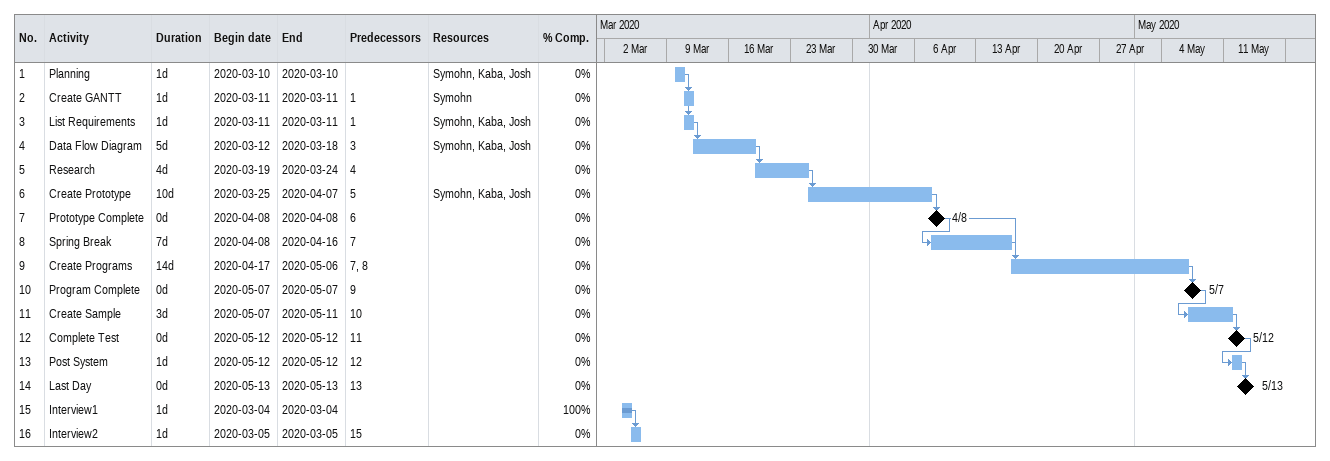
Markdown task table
| ID | Task | Duration | Start | Finish | Predecessors | Resources | % complete |
|---|---|---|---|---|---|---|---|
| 1 | Planning | 1d | 2020-03-10 | 2020-03-10 |  | Symohn, Kaba, Josh | 0 |
| 2 | Create GANTT | 1d | 2020-03-11 | 2020-03-11 | 1 | Symohn | 0 |
| 3 | List Requirements | 1d | 2020-03-11 | 2020-03-11 | 1 | Symohn, Kaba, Josh | 0 |
| 4 | Data Flow Diagram | 5d | 2020-03-12 | 2020-03-18 | 3 | Symohn, Kaba, Josh | 0 |
| 5 | Research | 4d | 2020-03-19 | 2020-03-24 | 4 |  | 0 |
| 6 | Create Prototype | 10d | 2020-03-25 | 2020-04-07 | 5 | Symohn, Kaba, Josh | 0 |
| 7 | Prototype Complete | 0d | 2020-04-08 | 2020-04-08 | 6 |  | 0 |
| 8 | Spring Break | 7d | 2020-04-08 | 2020-04-16 | 7 |  | 0 |
| 9 | Create Programs | 14d | 2020-04-17 | 2020-05-06 | 7, 8 |  | 0 |
| 10 | Program Complete | 0d | 2020-05-07 | 2020-05-07 | 9 |  | 0 |
| 11 | Create Sample | 3d | 2020-05-07 | 2020-05-11 | 10 |  | 0 |
| 12 | Complete Test | 0d | 2020-05-12 | 2020-05-12 | 11 |  | 0 |
| 13 | Post System | 1d | 2020-05-12 | 2020-05-12 | 12 |  | 0 |
| 14 | Last Day | 0d | 2020-05-13 | 2020-05-13 | 13 |  | 0 |
| 15 | Interview1 | 1d | 2020-03-04 | 2020-03-04 |  |  | 100 |
| 16 | Interview2 | 1d | 2020-03-05 | 2020-03-05 | 15 |  | 0 |
